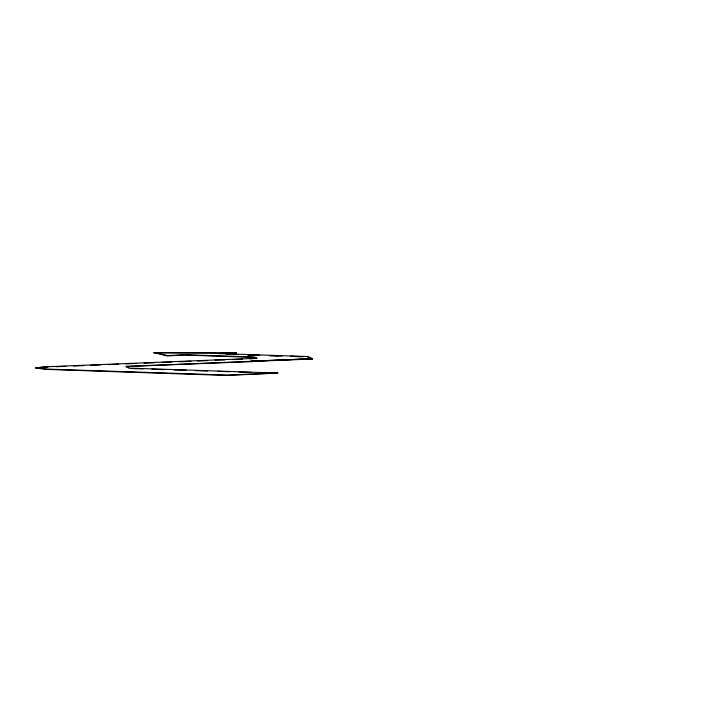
<?xml version="1.0" encoding="UTF-8"?>
<svg xmlns="http://www.w3.org/2000/svg" width="717" height="717" viewBox="0 0 717 717"><rect width="100%" height="100%" fill="white"/><g stroke="black" fill="none" stroke-linecap="round" stroke-linejoin="round"><path stroke-width="1.08" d="M126.936 366.593L312.253 358.679L251.022 361.144L252.787 361.61L125.816 366.315L129.678 368.135L277.712 373.028L227.406 375.457L46.704 369.407L35.85 368.045L42.428 366.943L256.74 358.285L250.161 358.867M35.85 368.045L38.046 367.785M40.242 367.525L48.012 367.041M186.393 354.79L167.375 355.964L154.012 352.522L167.375 355.56L186.393 354.79L254.069 357.03L256.74 358.285M226.33 353.589L236.395 352.782L217.376 353.544L307.683 356.528L312.253 358.679M224.95 359.889L215.082 359.961L215.476 360.293M232.622 359.575L242.489 359.181M55.827 366.728L65.874 366.324M73.69 366.011L83.737 365.598M90.441 365.329L100.488 364.926M108.303 364.612L118.35 364.209M126.165 363.895L136.212 363.492M144.027 363.169L154.074 362.766M161.89 362.452L171.937 362.049M179.752 361.735L190.919 361.287M197.614 361.018L207.661 360.615M251.022 361.467L312.253 359.002L307.683 356.528M35.85 367.722L46.704 369.085L227.406 375.054L277.712 373.028M154.012 352.522L236.395 352.782M154.012 352.925L216.355 353.123M226.375 353.149L236.395 353.185M226.294 354.162L238.555 354.565M259.742 355.265L247.482 354.861L257.511 355.273M269.78 355.596L282.041 355.999M290.959 356.295L303.228 356.699M226.294 354.243L236.332 354.574M269.78 355.677L278.698 355.973M290.959 356.376L300.997 356.707M186.393 355.112L254.069 357.353L256.74 358.608M251.022 361.144L252.787 361.207M130.79 368.493L143.033 368.905M151.941 369.192L164.184 369.596M174.195 369.927L186.438 370.33M195.347 370.626L207.589 371.03M217.609 371.361L229.852 371.764M238.752 372.06L250.995 372.464M261.015 372.795L277.712 373.351M126.784 367.095L128.71 368.009M312.253 359.002L307.683 356.932L312.253 359.083"/></g></svg>
